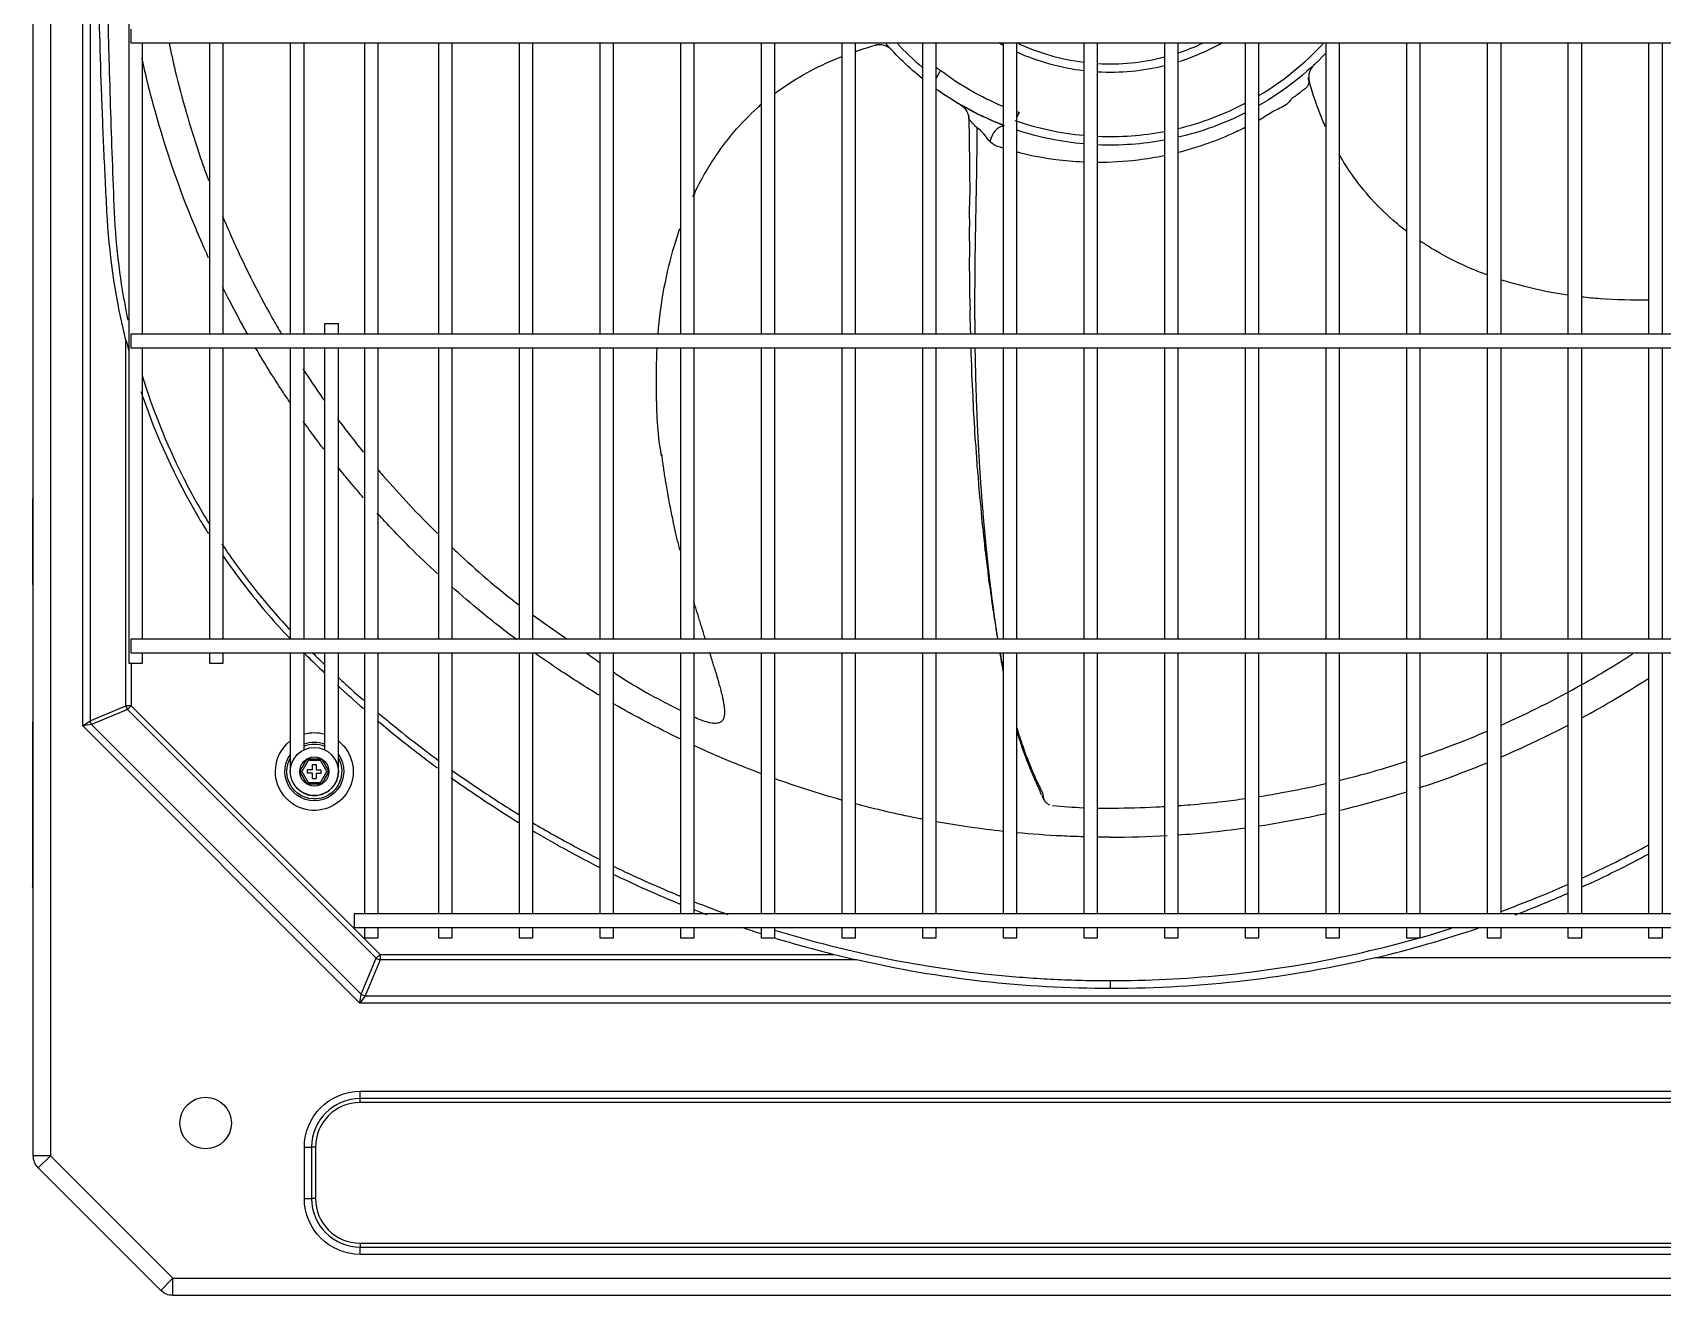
# Model space of a CAD drawing. Header units: millimetres. Extents: x 0 to 504600, y 0 to 118800.
# Drawn here: x 431963.9 to 432438.5, y 47337.4 to 47705.1 of the extents above; entities that cross this region are included whole.
import ezdxf

# ---------------------------------------------------------------- set-up
doc = ezdxf.new("R2010")
doc.units = ezdxf.units.MM
doc.header["$LTSCALE"] = 200
doc.layers.add('LG-AIRCON', color=240, linetype='Continuous')

# ---------------------------------------------------------------- blocks, each defined once
blk = doc.blocks.new('NEWUXB+UXA 1')
at = {"layer": 'LG-AIRCON', "color": 0}
for p, q in [((-621.14, 40.68), (-621.14, 721.67)), ((-616.14, 721.67), (-616.14, 40.68)), ((-606.73, 165.82), (-606.73, 656.37)), ((-604.61, 654.85), (-604.61, 167.34)), ((-593.28, 638.06), (-593.28, 184.13)), ((-592.71, 368.71), (-592.71, 366.71)), ((-592.71, 366.71), (-592.71, 364.71)), ((-592.71, 364.71), (591.81, 364.71)), ((-589.28, 279.92), (-589.28, 364.71)), ((-569.78, 364.71), (-569.78, 279.92)), ((-565.79, 279.92), (-565.79, 364.71)), ((-546.29, 364.71), (-546.29, 279.92)), ((-542.29, 279.92), (-542.29, 364.71)), ((-524.72, 364.71), (-524.72, 279.92)), ((-520.72, 279.92), (-520.72, 364.71)), ((-503.16, 364.71), (-503.16, 279.92)), ((-499.16, 279.92), (-499.16, 364.71)), ((-479.66, 364.71), (-479.66, 279.92)), ((-475.66, 279.92), (-475.66, 364.71)), ((-456.16, 364.71), (-456.16, 279.92)), ((-452.16, 279.92), (-452.16, 364.71)), ((-432.67, 364.71), (-432.67, 279.92)), ((-428.67, 279.92), (-428.67, 364.71)), ((-409.17, 364.71), (-409.17, 279.92)), ((-405.17, 279.92), (-405.17, 364.71)), ((-385.67, 364.71), (-385.67, 279.92)), ((-381.67, 279.92), (-381.67, 364.71)), ((-371.08, 362.58), (-371.26, 362.78)), ((-362.18, 364.71), (-362.18, 279.92)), ((-358.18, 279.92), (-358.18, 364.71)), ((-338.68, 364.71), (-338.68, 279.92)), ((-334.68, 279.92), (-334.68, 364.71)), ((-315.19, 364.71), (-315.19, 279.92)), ((-311.19, 279.92), (-311.19, 364.71)), ((-291.69, 364.71), (-291.69, 279.92)), ((-287.69, 279.92), (-287.69, 364.71)), ((-268.19, 364.71), (-268.19, 279.92)), ((-264.19, 279.92), (-264.19, 364.71)), ((-244.7, 364.71), (-244.7, 279.92)), ((-240.7, 279.92), (-240.7, 364.71)), ((-221.2, 364.71), (-221.2, 279.92)), ((-217.2, 279.92), (-217.2, 364.71)), ((-197.7, 364.71), (-197.7, 279.92)), ((-193.7, 279.92), (-193.7, 364.71)), ((-174.21, 364.71), (-174.21, 279.92)), ((-170.21, 279.92), (-170.21, 364.71)), ((-150.71, 364.71), (-150.71, 279.92)), ((-146.71, 279.92), (-146.71, 364.71)), ((-356.97, 356.67), (-358.18, 354.47)), ((-248.13, 358.34), (-248.33, 358.16)), ((-334.03, 344.45), (-334.68, 343.25)), ((-536.29, 282.92), (-536.29, 279.92)), ((-532.29, 282.92), (-536.29, 282.92)), ((-532.29, 279.92), (-532.29, 282.92)), ((-594.14, 171.68), (-594.14, 278.15)), ((591.81, 279.92), (-592.71, 279.92)), ((-592.71, 279.92), (-592.71, 277.92)), ((-592.71, 277.92), (-592.71, 275.92)), ((-592.71, 275.92), (591.81, 275.92)), ((-589.28, 191.13), (-589.28, 275.92)), ((-569.78, 275.92), (-569.78, 191.13)), ((-565.79, 191.13), (-565.79, 275.92)), ((-546.29, 275.92), (-546.29, 191.14)), ((-542.29, 191.14), (-542.29, 275.92)), ((-536.29, 275.92), (-536.29, 191.13)), ((-532.29, 191.13), (-532.29, 275.92)), ((-524.72, 275.92), (-524.72, 191.14)), ((-520.72, 191.14), (-520.72, 275.92)), ((-503.16, 275.92), (-503.16, 191.14)), ((-499.16, 191.14), (-499.16, 275.92)), ((-479.66, 275.92), (-479.66, 191.14)), ((-475.66, 191.14), (-475.66, 275.92)), ((-456.16, 275.92), (-456.16, 191.14)), ((-452.16, 191.14), (-452.16, 275.92)), ((-432.67, 275.92), (-432.67, 191.14)), ((-428.67, 191.14), (-428.67, 275.92)), ((-409.17, 275.92), (-409.17, 191.14)), ((-405.17, 191.14), (-405.17, 275.92)), ((-385.67, 275.92), (-385.67, 191.14)), ((-381.67, 191.14), (-381.67, 275.92)), ((-362.18, 275.92), (-362.18, 191.14)), ((-358.18, 191.14), (-358.18, 275.92)), ((-338.68, 275.92), (-338.68, 191.14)), ((-334.68, 191.14), (-334.68, 275.92)), ((-315.19, 275.92), (-315.19, 191.14)), ((-311.19, 191.14), (-311.19, 275.92)), ((-291.69, 275.92), (-291.69, 191.14)), ((-287.69, 191.14), (-287.69, 275.92)), ((-268.19, 275.92), (-268.19, 191.14)), ((-264.19, 191.14), (-264.19, 275.92)), ((-244.7, 275.92), (-244.7, 191.14)), ((-240.7, 191.14), (-240.7, 275.92)), ((-221.2, 275.92), (-221.2, 191.14)), ((-217.2, 191.14), (-217.2, 275.92)), ((-197.7, 275.92), (-197.7, 191.14)), ((-193.7, 191.14), (-193.7, 275.92)), ((-174.21, 275.92), (-174.21, 191.14)), ((-170.21, 191.14), (-170.21, 275.92)), ((-150.71, 275.92), (-150.71, 191.14)), ((-146.71, 191.14), (-146.71, 275.92)), ((-621.34, 231.79), (-621.34, 228.79)), ((-621.34, 228.79), (-621.34, 206.96)), ((-621.14, 228.79), (-621.34, 228.79)), ((591.81, 191.13), (-592.71, 191.13)), ((-592.71, 191.13), (-592.71, 189.13)), ((-592.71, 189.13), (-592.71, 187.13)), ((-592.71, 187.13), (591.81, 187.13)), ((-589.28, 184.13), (-589.28, 187.13)), ((-569.78, 187.13), (-569.78, 184.13)), ((-565.79, 184.13), (-565.79, 187.13)), ((-546.29, 187.14), (-546.29, 175.79)), ((-542.29, 175.79), (-542.29, 187.14)), ((-536.29, 187.13), (-536.29, 175.79)), ((-532.29, 175.79), (-532.29, 187.13)), ((-524.72, 187.14), (-524.72, 111.15)), ((-520.72, 111.15), (-520.72, 187.14)), ((-503.16, 187.14), (-503.16, 111.15)), ((-499.16, 111.15), (-499.16, 187.14)), ((-479.66, 187.14), (-479.66, 111.15)), ((-475.66, 111.15), (-475.66, 187.14)), ((-456.16, 187.14), (-456.16, 111.15)), ((-452.16, 111.15), (-452.16, 187.14)), ((-432.67, 187.14), (-432.67, 111.15)), ((-428.67, 111.15), (-428.67, 187.14)), ((-409.17, 187.14), (-409.17, 111.15)), ((-405.17, 111.15), (-405.17, 187.14)), ((-385.67, 187.14), (-385.67, 111.15)), ((-381.67, 111.15), (-381.67, 187.14)), ((-362.18, 187.14), (-362.18, 111.15)), ((-358.18, 111.15), (-358.18, 187.14)), ((-338.68, 187.14), (-338.68, 111.15)), ((-334.68, 111.15), (-334.68, 187.14)), ((-315.19, 187.14), (-315.19, 111.15)), ((-311.19, 111.15), (-311.19, 187.14)), ((-291.69, 187.14), (-291.69, 111.15)), ((-287.69, 111.15), (-287.69, 187.14)), ((-268.19, 187.14), (-268.19, 111.15)), ((-264.19, 111.15), (-264.19, 187.14)), ((-244.7, 187.14), (-244.7, 111.15)), ((-240.7, 111.15), (-240.7, 187.14)), ((-221.2, 187.14), (-221.2, 111.15)), ((-217.2, 111.15), (-217.2, 187.14)), ((-197.7, 187.14), (-197.7, 111.15)), ((-193.7, 111.15), (-193.7, 187.14)), ((-174.21, 187.14), (-174.21, 111.15)), ((-170.21, 111.15), (-170.21, 187.14)), ((-150.71, 187.14), (-150.71, 111.15)), ((-146.71, 111.15), (-146.71, 187.14)), ((-593.28, 184.13), (-589.28, 184.13)), ((-592.58, 184.13), (-592.58, 171.68)), ((-569.78, 184.13), (-565.79, 184.13)), ((-546.29, 175.79), (-546.29, 172.96)), ((-542.29, 172.96), (-542.29, 175.79)), ((-536.29, 175.79), (-536.29, 172.96)), ((-532.29, 172.96), (-532.29, 175.79)), ((-604.61, 167.34), (-594.14, 171.68)), ((-592.58, 171.68), (-594.14, 171.68)), ((-592.58, 171.68), (-593.68, 170.58)), ((-592.58, 171.68), (-520.16, 99.26)), ((-546.29, 172.96), (-546.29, 169.31)), ((-546.29, 172.55), (-546.29, 152.71)), ((-546.29, 172.55), (-546.29, 152.57)), ((-542.29, 169.31), (-542.29, 172.96)), ((-542.29, 158.87), (-542.29, 172.55)), ((-536.29, 172.96), (-536.29, 169.31)), ((-532.29, 169.31), (-532.29, 172.96)), ((-532.29, 172.96), (-532.29, 172.96)), ((-621.34, 166.98), (-621.34, 122.15)), ((-606.73, 165.82), (-604.61, 167.34)), ((-604.16, 166.24), (-606.73, 165.82)), ((-593.68, 170.58), (-604.16, 166.24)), ((-604.16, 166.24), (-525.6, 87.68)), ((-521.26, 98.16), (-593.68, 170.58)), ((-536.29, 169.31), (-536.29, 166.48)), ((-536.29, 166.48), (-536.29, 158.87)), ((-532.29, 169.31), (-532.29, 169.31)), ((-532.29, 166.48), (-532.29, 169.31)), ((-532.29, 152.71), (-532.29, 166.48)), ((-526.02, 85.1), (-606.73, 165.82)), ((-543.54, 152.55), (-541.41, 156.23)), ((-541.41, 148.87), (-543.54, 152.55)), ((-543.54, 152.55), (-542.96, 152.55)), ((-541.13, 155.73), (-542.96, 152.55)), ((-542.96, 152.55), (-541.13, 149.37)), ((-541.41, 156.23), (-537.16, 156.23)), ((-541.41, 156.23), (-541.13, 155.73)), ((-539.79, 153.05), (-541.29, 153.05)), ((-541.29, 152.05), (-541.29, 153.05)), ((-539.79, 152.05), (-541.29, 152.05)), ((-537.45, 155.73), (-541.13, 155.73)), ((-539.79, 154.55), (-538.79, 154.55)), ((-539.79, 153.05), (-539.79, 154.55)), ((-539.79, 150.55), (-539.79, 152.05)), ((-538.79, 154.55), (-538.79, 153.05)), ((-538.79, 153.05), (-537.29, 153.05)), ((-538.79, 152.05), (-538.79, 150.55)), ((-538.79, 152.05), (-537.29, 152.05)), ((-537.45, 155.73), (-537.16, 156.23)), ((-535.62, 152.55), (-537.45, 155.73)), ((-537.45, 149.37), (-535.62, 152.55)), ((-537.29, 152.05), (-537.29, 153.05)), ((-537.16, 156.23), (-535.04, 152.55)), ((-535.04, 152.55), (-537.16, 148.87)), ((-535.62, 152.55), (-535.04, 152.55)), ((-541.41, 148.87), (-541.13, 149.37)), ((-537.16, 148.87), (-541.41, 148.87)), ((-541.13, 149.37), (-537.45, 149.37)), ((-539.79, 150.55), (-538.79, 150.55)), ((-537.45, 149.37), (-537.16, 148.87)), ((-621.14, 122.15), (-621.34, 122.15)), ((-621.34, 122.15), (-621.34, 119.15)), ((526.82, 111.15), (-527.72, 111.15)), ((-527.72, 111.15), (-527.72, 109.15)), ((-527.72, 109.15), (-527.72, 107.15)), ((-527.72, 107.15), (526.82, 107.15)), ((-524.72, 107.15), (-524.72, 104.15)), ((-520.72, 104.15), (-520.72, 107.15)), ((-503.16, 107.15), (-503.16, 104.15)), ((-499.16, 104.15), (-499.16, 107.15)), ((-479.66, 107.15), (-479.66, 104.15)), ((-475.66, 104.15), (-475.66, 107.15)), ((-456.16, 107.15), (-456.16, 104.15)), ((-452.16, 104.15), (-452.16, 107.15)), ((-432.67, 107.15), (-432.67, 104.15)), ((-428.67, 104.15), (-428.67, 107.15)), ((-409.17, 107.15), (-409.17, 104.15)), ((-405.17, 104.15), (-405.17, 107.15)), ((-385.67, 107.15), (-385.67, 104.15)), ((-381.67, 104.15), (-381.67, 107.15)), ((-362.18, 107.15), (-362.18, 104.15)), ((-358.18, 104.15), (-358.18, 107.15)), ((-338.68, 107.15), (-338.68, 104.15)), ((-334.68, 104.15), (-334.68, 107.15)), ((-315.19, 107.15), (-315.19, 104.15)), ((-311.19, 104.15), (-311.19, 107.15)), ((-291.69, 107.15), (-291.69, 104.15)), ((-287.69, 104.15), (-287.69, 107.15)), ((-268.19, 107.15), (-268.19, 104.15)), ((-264.19, 104.15), (-264.19, 107.15)), ((-244.7, 107.15), (-244.7, 104.15)), ((-240.7, 104.15), (-240.7, 107.15)), ((-221.2, 107.15), (-221.2, 104.15)), ((-217.2, 104.15), (-217.2, 107.15)), ((-197.7, 107.15), (-197.7, 104.15)), ((-193.7, 104.15), (-193.7, 107.15)), ((-174.21, 107.15), (-174.21, 104.15)), ((-170.21, 104.15), (-170.21, 107.15)), ((-150.71, 107.15), (-150.71, 104.15)), ((-146.71, 104.15), (-146.71, 107.15)), ((-524.72, 104.15), (-520.72, 104.15)), ((-503.16, 104.15), (-499.16, 104.15)), ((-479.66, 104.15), (-475.66, 104.15)), ((-456.16, 104.15), (-452.16, 104.15)), ((-432.67, 104.15), (-428.67, 104.15)), ((-409.17, 104.15), (-405.17, 104.15)), ((-385.67, 104.15), (-381.67, 104.15)), ((-362.18, 104.15), (-358.18, 104.15)), ((-338.68, 104.15), (-334.68, 104.15)), ((-315.19, 104.15), (-311.19, 104.15)), ((-291.69, 104.15), (-287.69, 104.15)), ((-268.19, 104.15), (-264.19, 104.15)), ((-244.7, 104.15), (-240.7, 104.15)), ((-221.2, 104.15), (-217.2, 104.15)), ((-197.7, 104.15), (-193.7, 104.15)), ((-174.21, 104.15), (-170.21, 104.15)), ((-150.71, 104.15), (-146.71, 104.15)), ((-525.6, 87.68), (-521.26, 98.16)), ((-520.16, 97.7), (-524.5, 87.22)), ((-520.16, 99.26), (-521.26, 98.16)), ((-520.16, 99.26), (-387.89, 99.26)), ((-520.16, 99.26), (-520.16, 97.7)), ((-381.39, 97.7), (-520.16, 97.7)), ((-122.01, 98.34), (-230.22, 98.34)), ((-526.02, 85.1), (-525.6, 87.68)), ((-524.5, 87.22), (-526.02, 85.1)), ((-524.5, 87.22), (524.03, 87.22)), ((525.55, 85.1), (-526.02, 85.1)), ((-525.95, 59.43), (525.48, 59.43)), ((-525.95, 57.31), (-525.95, 59.43)), ((525.48, 57.31), (-525.95, 57.31)), ((-525.95, 56.19), (-525.95, 57.31)), ((525.48, 56.19), (-525.95, 56.19)), ((-542.19, 28.2), (-542.19, 43.19)), ((-542.19, 43.19), (-540.07, 43.19)), ((-540.07, 43.19), (-540.07, 28.2)), ((-538.95, 43.19), (-540.07, 43.19)), ((-538.95, 43.19), (-538.95, 28.2)), ((-616.14, 40.68), (-621.14, 40.68)), ((-619.67, 37.14), (-616.14, 40.68)), ((-616.14, 40.68), (-580.46, 5)), ((-583.99, 1.46), (-619.67, 37.14)), ((-542.19, 28.2), (-540.07, 28.2)), ((-538.95, 28.2), (-540.07, 28.2)), ((-525.95, 15.2), (525.48, 15.2)), ((-525.95, 15.2), (-525.95, 14.08)), ((-525.95, 14.08), (525.48, 14.08)), ((-525.95, 11.96), (-525.95, 14.08)), ((525.48, 11.96), (-525.95, 11.96)), ((-583.99, 1.46), (-580.46, 5)), ((-580.46, 5), (580.46, 5)), ((-580.46, 0), (-580.46, 5)), ((580.46, 0), (-580.46, 0))]:
    blk.add_line(p, q, dxfattribs=at)
for centre, radius in [((-539.29, 152.55), 7), ((-539.29, 152.55), 4.25), ((-539.29, 152.55), 4.25), ((-570.95, 50.19), 7.5)]:
    blk.add_circle(centre, radius, dxfattribs=at)
at = {"layer": 'LG-AIRCON', "color": 0, "extrusion": (-5.25028e-06, 5.62471e-06, 1)}
blk.add_arc((-374.72, 359.16, 0.02), 5, 43.0877, 106.4725, dxfattribs=at)
at = {"layer": 'LG-AIRCON', "color": 0, "extrusion": (0, 0, -1)}
for centre, radius, start, end in [((307.48, 421.93), 86.99, 308.9608, 318.8617), ((307.48, 421.93), 65.82, 298.2825, 299.5987), ((307.48, 421.93), 65.82, 276.7106, 294.4012), ((307.48, 421.93), 65.82, 240.3844, 252.4894), ((307.48, 421.93), 86.99, 223.7974, 240.1554), ((307.48, 421.93), 81.91, 292.3896, 307.1733), ((307.48, 421.93), 65.82, 256.1063, 273.2175), ((307.48, 421.93), 86.99, 297.6697, 305.6475), ((307.48, 421.93), 86.99, 243.1491, 256.8469), ((307.48, 421.93), 86.99, 275.0787, 288.2204), ((307.48, 421.93), 86.99, 259.5381, 272.4392), ((539.29, 152.55), 11.33, 0, 51.8512), ((539.29, 152.55), 11.33, 128.1431, 0), ((539.29, 152.55), 11.33, 74.6494, 105.3451), ((539.29, 152.55), 8.56, 0, 35.1956), ((539.29, 152.55), 8.56, 144.7874, 0), ((539.29, 152.55), 8.56, 69.5025, 110.4919), ((539.29, 152.55), 8, 67.978, 112.0104), ((539.29, 152.55), 8, 0, 28.9576), ((539.29, 152.55), 8, 151.0199, 0), ((620.54, 119.15), 0.8, 318.5895, 0), ((525.95, 43.19), 16.24, 0, 90), ((616.14, 40.68), 5, 315, 0), ((525.95, 28.2), 16.24, 270, 0), ((580.46, 5), 5, 270, 315)]:
    blk.add_arc(centre, radius, start, end, dxfattribs=at)
at = {"layer": 'LG-AIRCON', "color": 0}
for centre, radius, start, end in [((-307.48, 421.93), 84.49, 222.6368, 229.6553), ((-307.48, 421.93), 63.32, 244.6538, 263.0137), ((-307.48, 421.93), 63.32, 288.2138, 295.3407), ((-307.48, 421.93), 84.49, 300.8221, 317.3623), ((-307.48, 421.93), 63.32, 266.6475, 284.4394), ((-307.48, 421.93), 86.91, 234.3167, 249.1851), ((-307.48, 421.93), 84.49, 283.5504, 297.7135), ((-307.48, 421.93), 84.49, 250.7868, 264.7704), ((-307.48, 421.93), 84.49, 267.4888, 280.7754), ((-620.54, 231.79), 0.8, 138.5895, 180), ((-525.95, 43.19), 14.12, 90, 180), ((-525.95, 43.19), 13, 90, 180), ((-525.95, 28.2), 14.12, 180, 270), ((-525.95, 28.2), 13, 180, 270)]:
    blk.add_arc(centre, radius, start, end, dxfattribs=at)
at = {"layer": 'LG-AIRCON', "color": 0, "extrusion": (-6.04419e-06, -5.64183e-06, 1)}
blk.add_arc((-244.71, 354.7, 0.02), 5, 133.0877, 196.4734, dxfattribs=at)
at = {"layer": 'LG-AIRCON', "color": 0}
for centre, major_axis, ratio, start_param, end_param in [((-339.6, 335.74), (1.75, 4.68), 0.588101, 0.279088, 1.726902), ((-592.58, 171.68), (0.84, -2.03), 0.678598, 4.438375, 4.986403), ((-603.06, 167.34), (0.84, -2.03), 0.678598, 4.438375, 4.986403), ((-520.16, 99.26), (2.03, -0.84), 0.678598, 4.438375, 4.986403), ((-524.5, 88.78), (2.03, -0.84), 0.678598, 4.438375, 4.986403)]:
    blk.add_ellipse(centre, major_axis=major_axis, ratio=ratio, start_param=start_param, end_param=end_param, dxfattribs=at)
for points, knots in [([(-594.14, 278.15), (-597.01, 289.68), (-598.8, 301.4), (-599.9, 319.25), (-600.17, 325.22), (-600.72, 337.15), (-600.96, 343.12), (-602.06, 372.99), (-602.49, 396.97), (-602.49, 420.93)], [0, 0, 0, 0, 0.25, 0.25, 0.375, 0.375, 0.5, 0.5, 1, 1, 1, 1]), ([(-599.9, 422.13), (-599.9, 401.41), (-599.62, 380.68), (-598.83, 349.6), (-598.5, 339.24), (-597.9, 323.72), (-597.73, 318.54), (-597.18, 308.21), (-596.7, 303.08), (-595.38, 293.29), (-594.57, 288.63), (-593.58, 283.99)], [0, 0, 0, 0, 0.44833, 0.44833, 0.672495, 0.672495, 0.784577, 0.784577, 0.89666, 0.89666, 1, 1, 1, 1]), ([(-581.61, 364.71), (-581.04, 361.98), (-578.63, 351.25), (-574.8, 337.87), (-571.03, 327.21), (-570.06, 324.6)], [0, 0, 0, 0, 0.204786, 0.80511, 1, 1, 1, 1]), ([(-570.08, 302.16), (-570.45, 302.97), (-571.87, 306.11), (-577.86, 320.06), (-584.26, 338.62), (-588.36, 355.14), (-589.49, 360.3)], [0, 0, 0, 0, 0.043362, 0.168663, 0.74173, 1, 1, 1, 1]), ([(-405.24, 349.95), (-404.58, 350.46), (-401.25, 352.88), (-394.88, 356.76), (-388.8, 359.49), (-385.69, 360.71)], [0, 0, 0, 0, 0.112654, 0.555033, 1, 1, 1, 1]), ([(-358.19, 357.61), (-358.09, 357.53), (-357.97, 357.44), (-357.69, 357.22), (-357.52, 357.09), (-357.22, 356.86), (-357.1, 356.76), (-356.97, 356.67)], [0, 0, 0, 0, 0.33514, 0.33514, 0.728378, 0.728378, 1, 1, 1, 1]), ([(-249.57, 353.34), (-249.59, 353.34), (-249.63, 353.3), (-249.71, 353.1), (-249.75, 352.94), (-249.89, 352.44), (-250.02, 352.09), (-250.45, 351.49), (-250.77, 351.35), (-251.34, 350.97), (-251.6, 350.76), (-252.36, 350.07), (-252.91, 349.66), (-253.74, 349.09), (-254.03, 348.93), (-254.56, 348.53), (-254.79, 348.27), (-255.49, 347.41), (-256.05, 346.88), (-257.28, 346.02), (-257.96, 345.71), (-259.26, 345.19), (-259.84, 344.88), (-260.94, 344.19), (-261.48, 343.8), (-262.75, 343.02), (-263.46, 342.62), (-264.17, 342.23)], [0, 0, 0, 0, 0.020274, 0.020274, 0.047518, 0.047518, 0.102008, 0.102008, 0.156498, 0.156498, 0.210988, 0.210988, 0.319967, 0.319967, 0.374457, 0.374457, 0.428947, 0.428947, 0.537926, 0.537926, 0.646906, 0.646906, 0.755886, 0.755886, 0.864865, 0.864865, 1, 1, 1, 1]), ([(-244.82, 340.27), (-245.4, 341.58), (-247.31, 346.23), (-248.9, 351.01), (-249.87, 354.51)], [0, 0, 0, 0, 0.284303, 1, 1, 1, 1]), ([(-429.04, 319.94), (-427.87, 322.43), (-425.65, 326.68), (-421.67, 332.96), (-416.81, 339.34), (-412.34, 343.96), (-409.52, 346.46), (-409.21, 346.73)], [0, 0, 0, 0, 0.248237, 0.430741, 0.666692, 0.9639, 1, 1, 1, 1]), ([(-351.18, 346.72), (-351.18, 346.72), (-351.18, 346.72), (-351.18, 346.72), (-351.15, 346.7), (-351.12, 346.68), (-350.72, 346.44), (-349.99, 345.85), (-349.2, 344.71), (-348.76, 343.55), (-348.75, 342.82), (-348.77, 342.55)], [0, 0, 0, 0, 0.033603, 0.066016, 0.071783, 0.077551, 0.090545, 0.331487, 0.591566, 0.854337, 1, 1, 1, 1]), ([(-348.75, 343.72), (-348.68, 341.77), (-348.57, 337.8), (-348.54, 333.58), (-348.52, 330.73), (-348.53, 329.5), (-348.52, 328.19), (-348.54, 327.1), (-348.53, 326.09), (-348.47, 324.47), (-348.3, 322.63), (-348.46, 319.83), (-348.61, 315.97), (-348.5, 312.88), (-348.55, 310.41), (-348.58, 309.16), (-348.57, 307.34), (-348.39, 305.38), (-348.53, 302.56), (-348.6, 299.28), (-348.44, 296.11), (-348.48, 293.69), (-348.5, 292.07), (-348.49, 291.24), (-348.4, 289.71), (-348.32, 287.93), (-348.36, 285.76), (-348.37, 283.23), (-348.27, 281.31), (-348.22, 280.07), (-348.21, 279.91)], [0, 0, 0, 0, 0.086927, 0.17607, 0.186813, 0.212809, 0.232759, 0.251976, 0.264118, 0.276953, 0.324589, 0.364075, 0.406459, 0.489914, 0.52257, 0.535292, 0.546877, 0.601972, 0.636018, 0.672402, 0.744707, 0.800023, 0.809861, 0.818716, 0.836443, 0.879261, 0.904512, 0.931969, 0.990672, 1, 1, 1, 1]), ([(-347.24, 340.95), (-347.71, 341.47), (-348.15, 341.97), (-348.59, 342.53), (-348.68, 342.63), (-348.7, 342.6)], [0, 0, 0, 0, 0.677972, 0.677972, 1, 1, 1, 1]), ([(-346.34, 344.13), (-346.13, 344.03), (-345.93, 343.93), (-344.77, 343.39), (-343.79, 342.96), (-341.96, 342.14), (-341.09, 341.76), (-339.72, 341.17), (-339.2, 340.95), (-338.68, 340.74)], [0, 0, 0, 0, 0.08108, 0.08108, 0.461663, 0.461663, 0.79753, 0.79753, 1, 1, 1, 1]), ([(-334.67, 344.67), (-334.53, 344.62), (-334.41, 344.58), (-334.2, 344.51), (-334.11, 344.48), (-334.04, 344.45), (-334.03, 344.45), (-334.03, 344.45)], [0, 0, 0, 0, 0.355105, 0.355105, 0.755417, 0.755417, 1, 1, 1, 1]), ([(-346.37, 340.06), (-346.37, 340.06), (-346.37, 340.06), (-346.68, 340.34), (-346.97, 340.65), (-347.24, 340.95)], [0, 0, 0, 0, 0.000046, 0.000046, 1, 1, 1, 1]), ([(-346.37, 340.06), (-346.37, 339.9), (-346.37, 339.48), (-346.37, 338.64), (-346.36, 337.72), (-346.37, 336.78), (-346.36, 335.94), (-346.37, 335.13), (-346.38, 334.17), (-346.38, 333.17), (-346.4, 332.05), (-346.41, 331.07), (-346.42, 330), (-346.43, 329), (-346.45, 327.99), (-346.47, 326.84), (-346.48, 325.82), (-346.51, 324.66), (-346.53, 323.48), (-346.55, 322.28), (-346.57, 321.23), (-346.59, 320.15), (-346.62, 318.92), (-346.64, 317.65), (-346.66, 316.39), (-346.69, 315.13), (-346.71, 313.89), (-346.74, 312.64), (-346.76, 311.39), (-346.78, 310.14), (-346.81, 308.89), (-346.83, 307.63), (-346.85, 306.37), (-346.87, 304.94), (-346.89, 303.64), (-346.91, 302.16), (-346.92, 300.84), (-346.94, 299.51), (-346.95, 298.04), (-346.96, 296.73), (-346.97, 295.28), (-346.98, 293.98), (-346.99, 292.52), (-346.99, 291.06), (-347, 289.59), (-347, 288.12), (-346.99, 286.78), (-346.99, 285.27), (-346.98, 283.91), (-346.97, 282.23), (-346.96, 281.01), (-346.96, 280.14), (-346.95, 279.91)], [0, 0, 0, 0, 0.009657, 0.02509, 0.048239, 0.063672, 0.079104, 0.094537, 0.109969, 0.133118, 0.148551, 0.1717, 0.187132, 0.202565, 0.225714, 0.241146, 0.264295, 0.279728, 0.302877, 0.326025, 0.341458, 0.356891, 0.380039, 0.403188, 0.418621, 0.44177, 0.464919, 0.480351, 0.5035, 0.526649, 0.542082, 0.56523, 0.588379, 0.603812, 0.634677, 0.65011, 0.673259, 0.696407, 0.71184, 0.742705, 0.758138, 0.781287, 0.804435, 0.827584, 0.850733, 0.873882, 0.897031, 0.912464, 0.943329, 0.958761, 0.989626, 1, 1, 1, 1]), ([(-342.59, 336.02), (-343.18, 336.64), (-343.68, 337.48), (-344.93, 338.93), (-345.69, 339.54), (-346.35, 340.19)], [0, 0, 0, 0, 0.5, 0.5, 1, 1, 1, 1]), ([(-268.19, 340.08), (-269.57, 339.38), (-270.95, 338.73), (-277.5, 335.83), (-282.67, 334.07), (-287.75, 332.78)], [0, 0, 0, 0, 0.21097, 0.21097, 1, 1, 1, 1]), ([(-338.69, 334.06), (-339.23, 334.24), (-339.77, 334.42), (-340.63, 334.67), (-340.94, 334.8), (-341.69, 335.24), (-342.14, 335.55), (-342.59, 336.02)], [0, 0, 0, 0, 0.427919, 0.427919, 0.71396, 0.71396, 1, 1, 1, 1]), ([(-315.34, 329.98), (-318.11, 330.11), (-320.79, 330.35), (-326.99, 331.16), (-330.4, 331.81), (-333.96, 332.7), (-334.35, 332.8), (-334.73, 332.9)], [0, 0, 0, 0, 0.387206, 0.387206, 0.93276, 0.93276, 1, 1, 1, 1]), ([(-291.76, 331.86), (-294.33, 331.32), (-296.87, 330.9), (-303.46, 330.08), (-307.43, 329.86), (-311.25, 329.88)], [0, 0, 0, 0, 0.378219, 0.378219, 1, 1, 1, 1]), ([(-221.26, 309.89), (-222.28, 310.67), (-225.87, 313.56), (-231.33, 318.83), (-236.76, 325.63), (-239.62, 330.15), (-240.8, 332.22)], [0, 0, 0, 0, 0.130207, 0.467681, 0.763107, 1, 1, 1, 1]), ([(-566.02, 314.32), (-565.2, 312.35), (-560.92, 302.39), (-555.17, 290.87), (-549.74, 281.44), (-548.82, 279.87)], [0, 0, 0, 0, 0.170646, 0.861893, 1, 1, 1, 1]), ([(-439.17, 279.92), (-438.81, 284.48), (-437.66, 293.15), (-435.23, 303.41), (-433.4, 309.05), (-432.82, 310.71)], [0, 0, 0, 0, 0.437836, 0.834264, 1, 1, 1, 1]), ([(-197.75, 297.14), (-199.2, 297.68), (-204.36, 299.71), (-210.9, 302.96), (-215.77, 306.02), (-217.21, 306.99)], [0, 0, 0, 0, 0.214057, 0.763166, 1, 1, 1, 1]), ([(-174.22, 291.24), (-175.85, 291.48), (-181.58, 292.44), (-187.98, 293.96), (-192.7, 295.41), (-193.41, 295.64)], [0, 0, 0, 0, 0.251534, 0.886152, 1, 1, 1, 1]), ([(-558.66, 279.79), (-559.37, 281.05), (-561.35, 284.61), (-563.81, 289.25), (-565.52, 292.65), (-566.05, 293.71)], [0, 0, 0, 0, 0.275017, 0.774969, 1, 1, 1, 1]), ([(-150.71, 289.77), (-155.42, 289.75), (-161.93, 289.88), (-168.43, 290.5), (-170.22, 290.71)], [0, 0, 0, 0, 0.723565, 1, 1, 1, 1]), ([(-546.37, 260), (-547.04, 261), (-549.21, 264.24), (-552.56, 269.47), (-555.15, 273.75), (-556.32, 275.75)], [0, 0, 0, 0, 0.194465, 0.627386, 1, 1, 1, 1]), ([(-438.15, 244.42), (-438.21, 244.71), (-439.39, 250.85), (-439.72, 261.42), (-439.64, 271.67), (-439.43, 275.92)], [0, 0, 0, 0, 0.028763, 0.596266, 1, 1, 1, 1]), ([(-348.14, 275.93), (-348.14, 275.63), (-348.14, 274.95), (-348.09, 273.83), (-347.95, 272.16), (-347.9, 270.22), (-347.88, 268.02), (-347.79, 265.62), (-347.58, 263.1), (-347.48, 260.95), (-347.45, 259.22), (-347.41, 257.65), (-347.19, 255.59), (-347.09, 253.36), (-347.02, 251.21), (-346.86, 248.9), (-346.61, 246.45), (-346.46, 244.31), (-346.39, 242.57), (-346.31, 240.94), (-346.03, 238.83), (-345.88, 236.51), (-345.74, 234.33), (-345.52, 232.04), (-345.23, 229.65), (-345.03, 227.52), (-344.91, 225.72), (-344.76, 224.01), (-344.4, 221.84), (-344.21, 219.28), (-343.98, 217.01), (-343.68, 214.71), (-343.34, 212.43), (-343.12, 210.18), (-342.78, 207.24), (-342.33, 204.99), (-342.06, 202.37), (-341.73, 199.87), (-341.27, 197.23), (-340.92, 195), (-340.66, 193.15), (-340.48, 192.01), (-340.36, 191.37), (-340.3, 191.12)], [0, 0, 0, 0, 0.010355, 0.022017, 0.034912, 0.06644, 0.084702, 0.104252, 0.145583, 0.183247, 0.197905, 0.209829, 0.23371, 0.264361, 0.282067, 0.301316, 0.342279, 0.380092, 0.394981, 0.407215, 0.43204, 0.463541, 0.481722, 0.501226, 0.542595, 0.579874, 0.594265, 0.606592, 0.633467, 0.667291, 0.686602, 0.707431, 0.750283, 0.785454, 0.798796, 0.843668, 0.862, 0.881783, 0.924485, 0.963805, 0.979109, 0.991789, 1, 1, 1, 1]), ([(-346.9, 275.93), (-346.9, 275.51), (-346.89, 274.76), (-346.86, 273.35), (-346.84, 272.02), (-346.8, 270.36), (-346.77, 269), (-346.73, 267.31), (-346.69, 265.79), (-346.64, 264.14), (-346.59, 262.66), (-346.54, 261.19), (-346.49, 259.55), (-346.43, 258.08), (-346.37, 256.44), (-346.3, 254.96), (-346.23, 253.3), (-346.16, 251.79), (-346.09, 250.28), (-346, 248.63), (-345.93, 247.17), (-345.84, 245.55), (-345.75, 244.1), (-345.66, 242.48), (-345.55, 240.87), (-345.46, 239.42), (-345.35, 237.8), (-345.25, 236.33), (-345.13, 234.69), (-345.03, 233.22), (-344.92, 231.77), (-344.79, 230.18), (-344.66, 228.61), (-344.53, 227.03), (-344.39, 225.46), (-344.27, 224.05), (-344.13, 222.48), (-343.99, 221.06), (-343.84, 219.47), (-343.7, 218.04), (-343.56, 216.62), (-343.39, 215.07), (-343.25, 213.68), (-343.08, 212.16), (-342.93, 210.79), (-342.75, 209.27), (-342.58, 207.75), (-342.41, 206.39), (-342.23, 204.88), (-342.06, 203.51), (-341.86, 201.98), (-341.68, 200.62), (-341.5, 199.27), (-341.3, 197.79), (-341.11, 196.47), (-340.9, 195.02), (-340.73, 193.86), (-340.52, 192.46), (-340.39, 191.64), (-340.31, 191.12)], [0, 0, 0, 0, 0.014465, 0.025686, 0.048127, 0.059348, 0.081789, 0.09301, 0.115451, 0.132282, 0.149113, 0.165944, 0.182775, 0.205216, 0.216437, 0.238878, 0.255709, 0.27254, 0.289371, 0.306202, 0.328643, 0.339864, 0.362305, 0.379136, 0.395967, 0.418408, 0.429629, 0.45207, 0.468901, 0.485732, 0.502563, 0.519394, 0.541835, 0.558666, 0.575497, 0.597939, 0.609159, 0.631601, 0.648431, 0.665262, 0.682093, 0.698924, 0.721366, 0.732586, 0.755028, 0.771859, 0.78869, 0.811131, 0.822351, 0.844793, 0.861624, 0.878455, 0.895286, 0.912117, 0.934558, 0.945779, 0.96822, 0.97944, 1, 1, 1, 1]), ([(-589.53, 268.27), (-589.49, 268.13), (-589.44, 267.98), (-586.36, 257.93), (-582.42, 248.1), (-575.34, 233.92), (-572.7, 229.17), (-569.86, 224.54)], [0, 0, 0, 0, 0.009339, 0.009339, 0.659059, 0.659059, 1, 1, 1, 1]), ([(-542.62, 269.83), (-540.76, 266.96), (-538.67, 263.86), (-536.51, 260.78), (-536.34, 260.53)], [0, 0, 0, 0, 0.918999, 1, 1, 1, 1]), ([(-589.78, 263.22), (-585.43, 250.29), (-579.78, 237.96), (-571.95, 224.75), (-571.06, 223.29), (-570.15, 221.84)], [0, 0, 0, 0, 0.888688, 0.888688, 1, 1, 1, 1]), ([(-536.54, 246.39), (-537.37, 247.48), (-539.39, 250.16), (-541.37, 252.87), (-542.53, 254.49)], [0, 0, 0, 0, 0.406175, 1, 1, 1, 1]), ([(-432.83, 217.01), (-432.91, 217.32), (-433.12, 218.21), (-433.48, 219.68), (-433.88, 221.41), (-434.27, 223.14), (-434.65, 224.87), (-435.06, 226.79), (-435.41, 228.52), (-435.79, 230.46), (-436.08, 232.01), (-436.43, 233.96), (-436.73, 235.71), (-437.06, 237.69), (-437.34, 239.48), (-437.6, 241.3), (-437.85, 243.12), (-438.01, 244.33), (-438.09, 244.94)], [0, 0, 0, 0, 0.034815, 0.097756, 0.160698, 0.223639, 0.28658, 0.349522, 0.433443, 0.475404, 0.559326, 0.601287, 0.685208, 0.74815, 0.811091, 0.874032, 0.936973, 1, 1, 1, 1]), ([(-524.95, 232.24), (-526.22, 233.7), (-528.73, 236.63), (-531.18, 239.62), (-532.39, 241.11)], [0, 0, 0, 0, 0.502284, 1, 1, 1, 1]), ([(-520.83, 240.52), (-520.32, 239.93), (-514.85, 233.55), (-509.01, 227.36), (-503.44, 221.89)], [0, 0, 0, 0, 0.092857, 1, 1, 1, 1]), ([(-511.63, 217.99), (-513.62, 220.01), (-516.78, 223.23), (-519.85, 226.55), (-520.98, 227.79)], [0, 0, 0, 0, 0.627651, 1, 1, 1, 1]), ([(-566.21, 218.83), (-564.74, 216.61), (-563.22, 214.41), (-558.59, 208.05), (-555.36, 203.95), (-550.22, 197.99), (-548.47, 196.03), (-546.58, 194.01), (-546.48, 193.91), (-546.39, 193.81)], [0, 0, 0, 0, 0.252174, 0.252174, 0.74207, 0.74207, 0.987018, 0.987018, 1, 1, 1, 1]), ([(-565.83, 215.27), (-563.5, 211.88), (-561.06, 208.56), (-554.73, 200.48), (-550.7, 195.81), (-546.45, 191.34)], [0, 0, 0, 0, 0.39962, 0.39962, 1, 1, 1, 1]), ([(-499.25, 217.85), (-498.77, 217.4), (-492.57, 211.57), (-486.06, 205.91), (-479.69, 201.07)], [0, 0, 0, 0, 0.077831, 1, 1, 1, 1]), ([(-480.28, 190.85), (-483.79, 193.48), (-487.25, 196.18), (-493.6, 201.4), (-496.52, 203.89), (-499.38, 206.44)], [0, 0, 0, 0, 0.533334, 0.533334, 1, 1, 1, 1]), ([(-425.39, 191.12), (-425.39, 191.12), (-425.54, 191.59), (-425.84, 192.56), (-426.25, 193.85), (-426.66, 195.18), (-427.08, 196.52), (-427.5, 197.89), (-427.92, 199.26), (-428.32, 200.59), (-428.62, 201.59), (-428.76, 202.06)], [0, 0, 0, 0, 0.000305, 0.138428, 0.276551, 0.368633, 0.506756, 0.644879, 0.736961, 0.875084, 1, 1, 1, 1]), ([(-456.34, 174.76), (-460.24, 177.11), (-464.09, 179.55), (-470.22, 183.65), (-472.55, 185.25), (-474.85, 186.89)], [0, 0, 0, 0, 0.617576, 0.617576, 1, 1, 1, 1]), ([(-419.96, 168.24), (-419.91, 168.38), (-419.85, 168.64), (-419.8, 168.94), (-419.75, 169.4), (-419.74, 169.76), (-419.75, 170.2), (-419.78, 170.71), (-419.82, 171.17), (-419.9, 171.76), (-419.98, 172.28), (-420.09, 172.92), (-420.21, 173.52), (-420.37, 174.28), (-420.56, 175.07), (-420.76, 175.88), (-420.95, 176.61), (-421.15, 177.35), (-421.39, 178.23), (-421.66, 179.14), (-421.97, 180.2), (-422.26, 181.15), (-422.55, 182.13), (-422.86, 183.12), (-423.22, 184.27), (-423.59, 185.44), (-423.9, 186.44), (-424.08, 186.99), (-424.16, 187.24)], [0, 0, 0, 0, 0.051203, 0.085927, 0.120651, 0.155375, 0.190098, 0.224822, 0.259546, 0.29427, 0.328994, 0.363718, 0.398442, 0.433165, 0.485251, 0.519975, 0.554699, 0.589423, 0.624147, 0.676233, 0.710956, 0.763042, 0.797766, 0.83249, 0.884576, 0.936662, 0.971386, 1, 1, 1, 1]), ([(-339.67, 187.14), (-339.67, 187.13), (-339.59, 186.68), (-339.44, 185.8), (-339.22, 184.51), (-339.02, 183.38), (-338.84, 182.38), (-338.73, 181.8), (-338.68, 181.5)], [0, 0, 0, 0, 0.008257, 0.234671, 0.461085, 0.687499, 0.838441, 1, 1, 1, 1]), ([(-339.56, 187.14), (-339.54, 187.05), (-339.46, 186.48), (-339.29, 185.38), (-339.01, 183.74), (-338.8, 182.69), (-338.68, 182.12)], [0, 0, 0, 0, 0.049758, 0.328143, 0.614367, 1, 1, 1, 1]), ([(-193.7, 166.05), (-185.8, 169.56), (-172.92, 176), (-160.25, 183.65), (-155.37, 186.81)], [0, 0, 0, 0, 0.61117, 1, 1, 1, 1]), ([(-452.18, 181.48), (-451.94, 181.32), (-448.44, 178.95), (-443.03, 175.71), (-436.66, 172.37), (-433.75, 170.89), (-432.7, 170.37)], [0, 0, 0, 0, 0.039319, 0.566519, 0.843939, 1, 1, 1, 1]), ([(-532.48, 180.08), (-531.45, 179.12), (-530.41, 178.16), (-527.86, 175.85), (-526.35, 174.51), (-524.83, 173.18)], [0, 0, 0, 0, 0.410399, 0.410399, 1, 1, 1, 1]), ([(-520.88, 167.35), (-516.63, 163.76), (-512.3, 160.29), (-506.4, 155.8), (-504.91, 154.69), (-503.42, 153.59)], [0, 0, 0, 0, 0.749906, 0.749906, 1, 1, 1, 1]), ([(-520.73, 169.65), (-519.53, 168.63), (-518.32, 167.63), (-512.58, 162.91), (-507.96, 159.32), (-503.25, 155.85)], [0, 0, 0, 0, 0.211709, 0.211709, 1, 1, 1, 1]), ([(-428.69, 168.45), (-428.06, 168.16), (-426.37, 167.43), (-424.13, 166.7), (-422.11, 166.61), (-421.19, 166.85), (-420.62, 167.21), (-420.18, 167.65), (-419.99, 168.05), (-419.92, 168.36)], [0, 0, 0, 0, 0.20564, 0.547118, 0.687895, 0.809193, 0.86101, 0.907117, 1, 1, 1, 1]), ([(-334.68, 165.18), (-334.66, 165.1), (-334.54, 164.71), (-334.39, 164.21), (-334.12, 163.3), (-333.71, 162.07), (-333.11, 160.27), (-331.9, 156.86), (-330.38, 153.12), (-328.82, 149.54), (-327.93, 147.75), (-327.39, 146.63), (-327.07, 145.76), (-326.98, 144.83), (-326.9, 144.38), (-326.88, 144.19)], [0, 0, 0, 0, 0.011818, 0.05826, 0.078147, 0.142338, 0.204041, 0.310202, 0.571842, 0.682665, 0.781248, 0.831854, 0.86924, 0.927978, 1, 1, 1, 1]), ([(-334.68, 164.21), (-334.68, 164.2), (-334.61, 163.95), (-334.43, 163.34), (-334.13, 162.36), (-333.82, 161.4), (-333.54, 160.57), (-333.26, 159.75), (-332.94, 158.81), (-332.61, 157.9), (-332.32, 157.11), (-332.02, 156.33), (-331.72, 155.56), (-331.38, 154.7), (-331.08, 153.96), (-330.78, 153.23), (-330.53, 152.63), (-330.27, 152.02), (-329.98, 151.34), (-329.7, 150.68), (-329.42, 150.02), (-329.19, 149.51), (-328.95, 148.95), (-328.75, 148.5), (-328.52, 147.96), (-328.34, 147.55), (-328.13, 147.08), (-327.95, 146.66), (-327.8, 146.31), (-327.64, 145.94), (-327.57, 145.78), (-327.55, 145.73)], [0, 0, 0, 0, 0.001018, 0.033246, 0.081587, 0.129929, 0.162157, 0.194385, 0.242727, 0.291069, 0.323297, 0.355525, 0.403867, 0.436095, 0.484437, 0.516665, 0.548893, 0.581121, 0.613349, 0.661691, 0.693919, 0.726147, 0.758375, 0.790603, 0.82283, 0.855058, 0.887286, 0.919514, 0.951742, 0.98397, 1, 1, 1, 1]), ([(-409.28, 151.97), (-412.19, 153.07), (-415.09, 154.21), (-421.61, 156.92), (-425.23, 158.5), (-428.81, 160.16)], [0, 0, 0, 0, 0.44095, 0.44095, 1, 1, 1, 1]), ([(-543.23, 146.87), (-543.07, 146.74), (-542.65, 146.42), (-541.73, 145.94), (-540.25, 145.54), (-538.17, 145.51), (-536.15, 146.17), (-534.51, 147.35), (-533.34, 148.7), (-532.5, 150.49), (-532.3, 151.82), (-532.29, 152.55)], [0, 0, 0, 0, 0.042244, 0.108681, 0.210744, 0.339451, 0.513473, 0.618017, 0.733965, 0.8613, 1, 1, 1, 1]), ([(-499.16, 152.89), (-496.54, 151.02), (-493.88, 149.19), (-487.44, 144.87), (-483.62, 142.43), (-479.74, 140.06)], [0, 0, 0, 0, 0.415669, 0.415669, 1, 1, 1, 1]), ([(-217.49, 147.81), (-217.35, 147.86), (-217.21, 147.91), (-214.81, 148.7), (-212.56, 149.47), (-206.06, 151.79), (-201.85, 153.41), (-197.69, 155.12)], [0, 0, 0, 0, 0.021083, 0.021083, 0.358408, 0.358408, 1, 1, 1, 1]), ([(-264.19, 145.27), (-262.15, 145.59), (-255.65, 146.68), (-249.16, 148.01), (-244.7, 149.03)], [0, 0, 0, 0, 0.31466, 1, 1, 1, 1]), ([(-362.19, 138.66), (-362.73, 138.76), (-363.27, 138.87), (-369.83, 140.17), (-375.82, 141.57), (-381.76, 143.15)], [0, 0, 0, 0, 0.081892, 0.081892, 1, 1, 1, 1]), ([(-327.46, 145.53), (-327.29, 145.21), (-326.92, 144.57), (-326.52, 143.83), (-325.97, 143.34), (-325.46, 143), (-325.18, 142.86)], [0, 0, 0, 0, 0.181976, 0.413188, 0.708779, 1, 1, 1, 1]), ([(-324.32, 142.65), (-321.28, 142.35), (-318.24, 142.13), (-315.22, 142.01), (-315.18, 142.01)], [0, 0, 0, 0, 0.989422, 1, 1, 1, 1]), ([(-287.68, 142.61), (-286.54, 142.69), (-282.2, 143.02), (-275.7, 143.67), (-270.35, 144.37), (-268.19, 144.67)], [0, 0, 0, 0, 0.175255, 0.666459, 1, 1, 1, 1]), ([(-240.62, 141.28), (-235, 142.62), (-229.41, 144.13), (-222.95, 146.08), (-222.06, 146.36), (-221.16, 146.64)], [0, 0, 0, 0, 0.861253, 0.861253, 1, 1, 1, 1]), ([(-311.17, 141.91), (-309.67, 141.9), (-304, 141.9), (-297.51, 142.05), (-292.53, 142.3), (-291.68, 142.35)], [0, 0, 0, 0, 0.229112, 0.868027, 1, 1, 1, 1]), ([(-264.14, 136.7), (-259.83, 137.36), (-255.54, 138.11), (-249.05, 139.4), (-246.84, 139.86), (-244.64, 140.35)], [0, 0, 0, 0, 0.659092, 0.659092, 1, 1, 1, 1]), ([(-475.8, 135.35), (-474.01, 134.29), (-472.21, 133.25), (-465.75, 129.6), (-461.04, 127.08), (-456.29, 124.68)], [0, 0, 0, 0, 0.279714, 0.279714, 1, 1, 1, 1]), ([(-475.66, 137.61), (-471.66, 135.24), (-467.59, 132.95), (-461.09, 129.46), (-458.68, 128.21), (-456.25, 126.99)], [0, 0, 0, 0, 0.633211, 0.633211, 1, 1, 1, 1]), ([(-315.19, 133.53), (-317.35, 133.59), (-319.49, 133.67), (-326, 133.99), (-330.35, 134.3), (-334.69, 134.71)], [0, 0, 0, 0, 0.331279, 0.331279, 1, 1, 1, 1]), ([(-287.67, 134.11), (-284.82, 134.31), (-281.97, 134.55), (-275.46, 135.19), (-271.8, 135.62), (-268.15, 136.12)], [0, 0, 0, 0, 0.43543, 0.43543, 1, 1, 1, 1]), ([(-452.19, 124.97), (-446.21, 122.06), (-440.14, 119.33), (-433.61, 116.62), (-433.18, 116.44), (-432.75, 116.27)], [0, 0, 0, 0, 0.9348, 0.9348, 1, 1, 1, 1]), ([(-193.65, 111.83), (-189.47, 113.36), (-185.32, 114.98), (-178.82, 117.67), (-176.45, 118.68), (-174.09, 119.72)], [0, 0, 0, 0, 0.635021, 0.635021, 1, 1, 1, 1]), ([(-189.56, 110.84), (-188.54, 111.23), (-187.51, 111.62), (-182.32, 113.65), (-178.17, 115.37), (-174.06, 117.17)], [0, 0, 0, 0, 0.197193, 0.197193, 1, 1, 1, 1]), ([(-405.23, 106.39), (-394.42, 103.05), (-383.44, 100.27), (-361.73, 95.93), (-350.98, 94.33), (-334.7, 92.72), (-329.27, 92.32), (-321.11, 91.93), (-318.38, 91.83), (-312.94, 91.69), (-310.17, 91.66), (-307.49, 91.67)], [0, 0, 0, 0, 0.344826, 0.344826, 0.672413, 0.672413, 0.836207, 0.836207, 0.918103, 0.918103, 1, 1, 1, 1]), ([(-307.48, 91.67), (-285.75, 91.65), (-263.92, 93.81), (-231.07, 100.35), (-219.51, 103.31), (-208.14, 106.89)], [0, 0, 0, 0, 0.642828, 0.642828, 1, 1, 1, 1])]:
    blk.add_open_spline(points, degree=3, knots=knots, dxfattribs=at)
for points, degree in [([(-381.73, 362.19), (-379.49, 362.97), (-377.21, 363.68), (-374.91, 364.32)], 3), ([(-371.08, 362.58), (-371.03, 362.53), (-371.29, 362.82)], 2), ([(-248.13, 358.34), (-248.08, 358.39), (-248.37, 358.12)], 2), ([(-347.88, 344.9), (-347.37, 344.63), (-346.86, 344.38), (-346.34, 344.13)], 3), ([(-346.35, 340.19), (-346.36, 340.15), (-346.37, 340.1), (-346.37, 340.06)], 3), ([(-428.71, 319.83), (-428.61, 320.29), (-428.53, 320.74), (-428.47, 321.2)], 3), ([(-594.14, 278.15), (-593.87, 277.07), (-593.59, 275.97), (-593.29, 274.87)], 3), ([(-532.57, 255.31), (-530.14, 252.03), (-527.63, 248.78), (-525.03, 245.57)], 3), ([(-503.39, 210.07), (-506.18, 212.64), (-508.91, 215.27), (-511.63, 217.99)], 3), ([(-475.74, 198.15), (-472.46, 195.79), (-469.12, 193.49), (-465.77, 191.15)], 3), ([(-542.32, 187.12), (-542.1, 186.9), (-541.88, 186.68), (-541.65, 186.46)], 3), ([(-541.65, 186.46), (-539.95, 184.76), (-538.23, 183.07), (-536.49, 181.4)], 3), ([(-539.78, 187.08), (-538.68, 185.99), (-537.56, 184.9), (-536.43, 183.82)], 3), ([(-460.08, 187.13), (-458.79, 186.2), (-457.5, 185.26), (-456.2, 184.32)], 3), ([(-532.57, 177.7), (-530.07, 175.38), (-527.54, 173.1), (-524.97, 170.86)], 3), ([(-170.18, 168.17), (-163.51, 171.77), (-156.99, 175.64), (-150.62, 179.76)], 3), ([(-432.81, 162.05), (-439.44, 165.25), (-445.95, 168.7), (-452.32, 172.39)], 3), ([(-217.2, 156.85), (-210.7, 159.06), (-204.19, 161.55), (-197.7, 164.31)], 3), ([(-193.64, 156.82), (-187.02, 159.66), (-180.52, 162.75), (-174.15, 166.06)], 3), ([(-240.7, 149.98), (-234.21, 151.57), (-227.71, 153.41), (-221.2, 155.52)], 3), ([(-499.39, 150.68), (-493.02, 146.14), (-486.47, 141.82), (-479.8, 137.75)], 3), ([(-385.74, 144.24), (-392.33, 146.09), (-398.85, 148.18), (-405.29, 150.5)], 3), ([(-338.7, 135.12), (-345.23, 135.83), (-351.75, 136.77), (-358.22, 137.92)], 3), ([(-307.48, 133.43), (-308.72, 133.43), (-309.96, 133.44), (-311.19, 133.45)], 3), ([(-307.48, 133.43), (-301.94, 133.43), (-296.42, 133.59), (-290.93, 133.9)], 3), ([(-170.12, 121.51), (-163.53, 124.52), (-157.02, 127.77), (-150.62, 131.22)], 3), ([(-170.11, 118.94), (-163.49, 121.95), (-156.96, 125.17), (-150.57, 128.59)], 3), ([(-452.29, 122.7), (-445.88, 119.58), (-439.37, 116.66), (-432.77, 113.96)], 3), ([(-428.71, 114.64), (-425.43, 113.35), (-422.14, 112.11), (-418.83, 110.93)], 3), ([(-428.78, 112.36), (-427.5, 111.85), (-426.22, 111.36), (-424.93, 110.87)], 3), ([(-414.55, 107.12), (-412.78, 106.52), (-411.01, 105.93), (-409.24, 105.36)], 3), ([(-230.22, 98.34), (-220.05, 100.77), (-210.04, 103.66), (-200.19, 107.01)], 3), ([(-405.26, 104.11), (-399.53, 102.34), (-393.74, 100.72), (-387.89, 99.26)], 3), ([(-387.89, 99.26), (-385.71, 98.71), (-383.53, 98.19), (-381.39, 97.7)], 3), ([(-307.19, 89.35), (-332.58, 89.32), (-357.3, 92.18), (-381.39, 97.7)], 3), ([(-230.22, 98.34), (-255.2, 92.4), (-280.84, 89.32), (-307.19, 89.35)], 3), ([(-307.48, 91.67), (-307.48, 91.09), (-307.48, 90.26), (-307.48, 89.35)], 3)]:
    blk.add_open_spline(points, degree=degree, dxfattribs=at)

msp = doc.modelspace()

# ---------------------------------------------------------------- block references
at = {"layer": 'LG-AIRCON', "color": 30}
msp.add_blockref('NEWUXB+UXA 1', (432585.24, 47337.41), dxfattribs=at)

doc.saveas('drawing.dxf')
